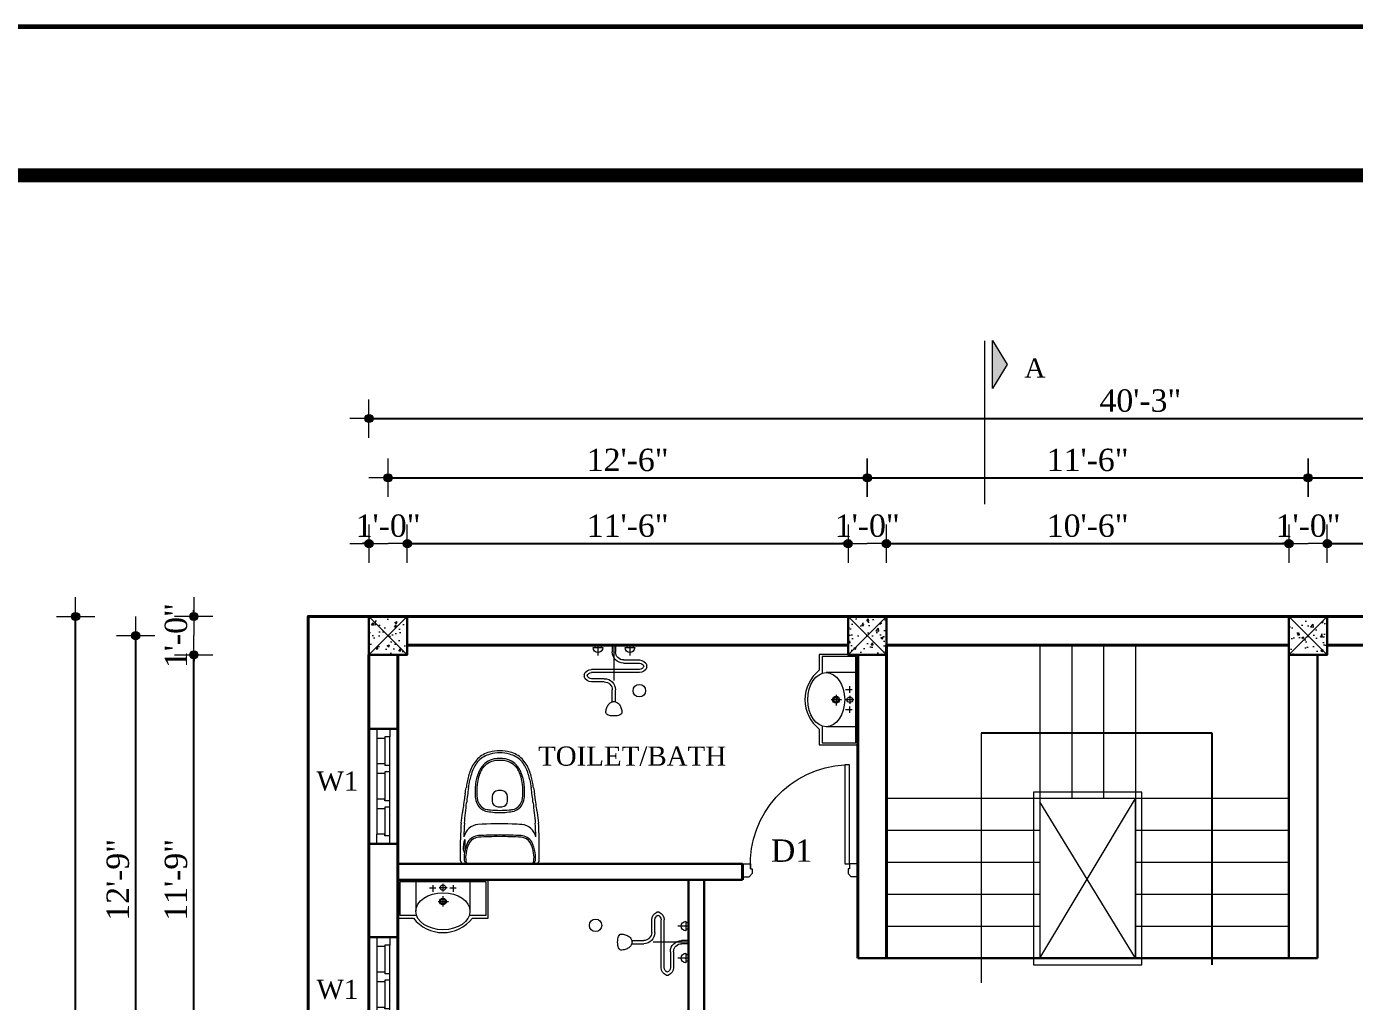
# Model space of a CAD drawing. Header units: inches. Extents: x 897 to 49934, y -34925 to -18564.
# Drawn here: x 18012 to 18427.7, y -23653.5 to -23348.4 of the extents above; entities that cross this region are included whole.
import ezdxf

# ---------------------------------------------------------------- set-up
doc = ezdxf.new("R2010")
doc.units = ezdxf.units.IN
doc.header["$LTSCALE"] = 35
doc.header["$MEASUREMENT"] = 0
doc.header["$PDMODE"] = 34
for name, color, linetype, lineweight in [('SES- Door&Window', 21, 'Continuous', 15), ('SES-DIMENSION', 142, 'Continuous', 13), ('SES-Furniture', 45, 'Continuous', 5), ('SES-HACTH', 8, 'Continuous', 13), ('SES-Leader', 2, 'Continuous', 15), ('SES-REBARS', 1, 'Continuous', 40), ('SES-SHEETS', 7, 'Continuous', 60), ('SES-Staircase', 134, 'Continuous', 13), ('SES-TEXT', 3, 'Continuous', 20), ('SES-Wall Plan', 6, 'Continuous', 30)]:
    doc.layers.add(name, color=color, linetype=linetype, lineweight=lineweight)
doc.styles.add('7 INCH', font='times.ttf', dxfattribs={"height": 7})
doc.styles.add('SES-ARAIL', font='times.ttf', dxfattribs={"height": 6})
doc.dimstyles.new('7 INCH', dxfattribs={"dimscale": 0, "dimtxt": 7, "dimasz": 1, "dimexe": 2, "dimexo": 9, "dimgap": 2, "dimtad": 1, "dimdec": 0, "dimzin": 3, "dimdsep": 46, "dimlunit": 4, "dimtxsty": '7 INCH', "dimblk": 'DIM', "dimcen": 3, "dimdle": 3, "dimse1": 1, "dimse2": 1, "dimclrd": 256, "dimclre": 256, "dimclrt": 7, "dimadec": 1, "dimazin": 2, "dimtfac": 1, "dimtdec": 0, "dimtix": 1, "dimtofl": 0, "dimtmove": 2, "dimatfit": 3, "dimldrblk": 'ARW', "dimfxl": 2, "dimfrac": 2, "dimtolj": 2, "dimtzin": 0, "dimarcsym": 0})

# ---------------------------------------------------------------- blocks, each defined once
blk = doc.blocks.new('c11')
at = {"layer": 'SES-HACTH', "linetype": 'ByBlock'}
h = blk.add_hatch(dxfattribs=at)
h.set_pattern_fill('AR-CONC', color=256)
h.set_pattern_definition([(50, (-20422.33, 19414.4167), (7.1726018, -0.6275213), [0.75, -8.25]), (355, (-20422.33, 19414.417), (-1.3875133, 7.5219213), [0.6, -6.6]), (100.451444, (-20421.732, 19414.3644), (5.7850885, 6.8943999), [0.637402, -7.0114211]), (46.1842, (-20422.33, 19416.417), (10.6724133, -1.6551928), [1.125, -12.375]), (96.635635, (-20421.441, 19416.279), (9.3466195, 9.741186), [0.9561034, -10.5171376]), (351.184164, (-20422.33, 19416.417), (9.3466195, 9.741186), [0.9, -9.9]), (21, (-20421.33, 19415.9167), (5.9690705, -4.0261889), [0.75, -8.25]), (326, (-20421.33, 19415.917), (2.4331533, 7.2515005), [0.6, -6.6]), (71.451445, (-20420.8325, 19415.581), (8.4022238, 3.2253115), [0.6374019, -7.0114211]), (37.5, (-20422.33, 19414.4167), (0.12159855, 3.32893854), [0, -6.52, 0, -6.7, 0, -6.625]), (7.5, (-20422.33, 19414.4167), (2.63069537, 3.9441171), [0, -3.82, 0, -6.37, 0, -2.525]), (327.5, (-20424.56, 19414.4167), (5.33822436, -0.22554872), [0, -2.5, 0, -7.8, 0, -10.35]), (317.5, (-20425.56, 19414.4167), (5.8318617, 1.0010498), [0, -3.25, 0, -5.18, 0, -7.35])])
h.paths.add_polyline_path([(-6, 6), (-6, -6), (6, -6), (6, 6)])
for p, q in [((-6, 6), (6, -6)), ((6, 6), (-6, -6))]:
    blk.add_line(p, q, dxfattribs=at)
at = {"layer": 'SES-Wall Plan', "linetype": 'ByBlock'}
blk.add_lwpolyline([(-6, 6), (6, 6), (6, -6), (-6, -6)], close=True, dxfattribs=at)
blk = doc.blocks.new('DIM')
at = {"layer": 'SES-DIMENSION'}
h = blk.add_hatch(color=256, dxfattribs=at)
h.paths.add_polyline_path([(0, 1.284), (0, 0), (1.284, 0, 0.414214)])
h.paths.add_polyline_path([(1.284, 0), (0, 0), (0, -1.284, 0.414214)])
h.paths.add_polyline_path([(0, 0), (-1.284, 0, 0.414214), (0, -1.284)])
h.paths.add_polyline_path([(0, 1.284, 0.414214), (-1.284, 0), (0, 0)])
for p, q in [((0, 6), (0, -6)), ((-6, 0), (6, 0))]:
    blk.add_line(p, q, dxfattribs=at)
blk.add_circle((0, 0), 1.284, dxfattribs=at)
blk = doc.blocks.new('*D730')
at = {"layer": 'Defpoints', "color": 0, "linetype": 'ByBlock', "transparency": 16777216}
for p in [(18064.37, -23545.05), (18119.19, -23545.05), (18119.19, -23685.94)]:
    blk.add_point(p, dxfattribs=at)
at = {"layer": 'SES-DIMENSION', "linetype": 'ByBlock', "lineweight": -2, "transparency": 16777216}
blk.add_line((18064.37, -23684.94), (18064.37, -23546.05), dxfattribs=at)
for p, rotation in [((18064.37, -23545.05), 90), ((18064.37, -23685.94), 270)]:
    blk.add_blockref('DIM', p, dxfattribs=dict(at, rotation=rotation))
at = {"layer": 'SES-DIMENSION', "color": 7, "linetype": 'ByBlock', "transparency": 16777216, "insert": (18058.8, -23615.49), "char_height": 7, "attachment_point": 5, "rotation": 90, "style": '7 INCH'}
blk.add_mtext('\\A2;11\'-9"', dxfattribs=at)
blk = doc.blocks.new('ARW')
at = {"layer": 'SES-DIMENSION'}
blk.add_lwpolyline([(10, 0, 0, 6, 0), (0, 0, 0, 0, 0), (10, 0, 0, 0, 0)], format="xyseb", dxfattribs=at)
blk = doc.blocks.new('*D731')
at = {"layer": 'Defpoints', "color": 0, "linetype": 'ByBlock', "transparency": 16777216}
for p in [(18064.37, -23533.05), (18119.19, -23533.05), (18119.19, -23545.05)]:
    blk.add_point(p, dxfattribs=at)
at = {"layer": 'SES-DIMENSION', "linetype": 'ByBlock', "lineweight": -2, "transparency": 16777216}
for p, q in [((18064.37, -23532.05), (18064.37, -23531.05)), ((18064.37, -23546.05), (18064.37, -23547.05))]:
    blk.add_line(p, q, dxfattribs=at)
for p, rotation in [((18064.37, -23533.05), 270), ((18064.37, -23545.05), 90)]:
    blk.add_blockref('DIM', p, dxfattribs=dict(at, rotation=rotation))
at = {"layer": 'SES-DIMENSION', "color": 7, "linetype": 'ByBlock', "transparency": 16777216, "insert": (18058.81, -23539.05), "char_height": 7, "attachment_point": 5, "rotation": 90, "style": '7 INCH'}
blk.add_mtext('\\A2;1\'-0"', dxfattribs=at)
blk = doc.blocks.new('*D733')
at = {"layer": 'Defpoints', "color": 0, "linetype": 'ByBlock', "transparency": 16777216}
for p in [(18046.17, -23539.05), (18119.19, -23539.05), (18119.19, -23691.94)]:
    blk.add_point(p, dxfattribs=at)
at = {"layer": 'SES-DIMENSION', "linetype": 'ByBlock', "lineweight": -2, "transparency": 16777216}
blk.add_line((18046.17, -23690.94), (18046.17, -23540.05), dxfattribs=at)
for p, rotation in [((18046.17, -23539.05), 90), ((18046.17, -23691.94), 270)]:
    blk.add_blockref('DIM', p, dxfattribs=dict(at, rotation=rotation))
at = {"layer": 'SES-DIMENSION', "color": 7, "linetype": 'ByBlock', "transparency": 16777216, "insert": (18040.6, -23615.49), "char_height": 7, "attachment_point": 5, "rotation": 90, "style": '7 INCH'}
blk.add_mtext('\\A2;12\'-9"', dxfattribs=at)
blk = doc.blocks.new('*D734')
at = {"layer": 'Defpoints', "color": 0, "linetype": 'ByBlock', "transparency": 16777216}
for p in [(18027.35, -23533.05), (18119.19, -23533.05), (18119.19, -23847.83)]:
    blk.add_point(p, dxfattribs=at)
at = {"layer": 'SES-DIMENSION', "linetype": 'ByBlock', "lineweight": -2, "transparency": 16777216}
blk.add_line((18027.35, -23846.83), (18027.35, -23534.05), dxfattribs=at)
for p, rotation in [((18027.35, -23533.05), 90), ((18027.35, -23847.83), 270)]:
    blk.add_blockref('DIM', p, dxfattribs=dict(at, rotation=rotation))
at = {"layer": 'SES-DIMENSION', "color": 7, "linetype": 'ByBlock', "transparency": 16777216, "insert": (18021.78, -23690.44), "char_height": 7, "attachment_point": 5, "rotation": 90, "style": '7 INCH'}
blk.add_mtext('\\A2;26\'-3"', dxfattribs=at)
blk = doc.blocks.new('*D735')
at = {"layer": 'Defpoints', "color": 0, "linetype": 'ByBlock', "transparency": 16777216}
for p in [(18131.19, -23510.23), (18119.19, -23533.05), (18131.19, -23533.05)]:
    blk.add_point(p, dxfattribs=at)
at = {"layer": 'SES-DIMENSION', "linetype": 'ByBlock', "lineweight": -2, "transparency": 16777216}
for p, q in [((18118.19, -23510.23), (18117.19, -23510.23)), ((18132.19, -23510.23), (18133.19, -23510.23))]:
    blk.add_line(p, q, dxfattribs=at)
blk.add_blockref('DIM', (18119.19, -23510.23), dxfattribs=at)
at = {"layer": 'SES-DIMENSION', "linetype": 'ByBlock', "lineweight": -2, "transparency": 16777216, "rotation": 180}
blk.add_blockref('DIM', (18131.19, -23510.23), dxfattribs=at)
at = {"layer": 'SES-DIMENSION', "color": 7, "linetype": 'ByBlock', "transparency": 16777216, "insert": (18125.19, -23504.67), "char_height": 7, "attachment_point": 5, "style": '7 INCH'}
blk.add_mtext('\\A2;1\'-0"', dxfattribs=at)
blk = doc.blocks.new('*D736')
at = {"layer": 'Defpoints', "color": 0, "linetype": 'ByBlock', "transparency": 16777216}
for p in [(18269.19, -23510.23), (18131.19, -23533.05), (18269.19, -23533.05)]:
    blk.add_point(p, dxfattribs=at)
at = {"layer": 'SES-DIMENSION', "linetype": 'ByBlock', "lineweight": -2, "transparency": 16777216}
blk.add_line((18132.19, -23510.23), (18268.19, -23510.23), dxfattribs=at)
at = {"layer": 'SES-DIMENSION', "linetype": 'ByBlock', "lineweight": -2, "transparency": 16777216, "rotation": 180}
blk.add_blockref('DIM', (18131.19, -23510.23), dxfattribs=at)
at = {"layer": 'SES-DIMENSION', "linetype": 'ByBlock', "lineweight": -2, "transparency": 16777216}
blk.add_blockref('DIM', (18269.19, -23510.23), dxfattribs=at)
at = {"layer": 'SES-DIMENSION', "color": 7, "linetype": 'ByBlock', "transparency": 16777216, "insert": (18200.19, -23504.67), "char_height": 7, "attachment_point": 5, "style": '7 INCH'}
blk.add_mtext('\\A2;11\'-6"', dxfattribs=at)
blk = doc.blocks.new('*D737')
at = {"layer": 'Defpoints', "color": 0, "linetype": 'ByBlock', "transparency": 16777216}
for p in [(18281.19, -23510.23), (18269.19, -23533.05), (18281.19, -23533.05)]:
    blk.add_point(p, dxfattribs=at)
at = {"layer": 'SES-DIMENSION', "linetype": 'ByBlock', "lineweight": -2, "transparency": 16777216}
for p, q in [((18268.19, -23510.23), (18267.19, -23510.23)), ((18282.19, -23510.23), (18283.19, -23510.23))]:
    blk.add_line(p, q, dxfattribs=at)
blk.add_blockref('DIM', (18269.19, -23510.23), dxfattribs=at)
at = {"layer": 'SES-DIMENSION', "linetype": 'ByBlock', "lineweight": -2, "transparency": 16777216, "rotation": 180}
blk.add_blockref('DIM', (18281.19, -23510.23), dxfattribs=at)
at = {"layer": 'SES-DIMENSION', "color": 7, "linetype": 'ByBlock', "transparency": 16777216, "insert": (18275.19, -23504.67), "char_height": 7, "attachment_point": 5, "style": '7 INCH'}
blk.add_mtext('\\A2;1\'-0"', dxfattribs=at)
blk = doc.blocks.new('*D738')
at = {"layer": 'Defpoints', "color": 0, "linetype": 'ByBlock', "transparency": 16777216}
for p in [(18407.19, -23510.23), (18281.19, -23533.05), (18407.19, -23533.05)]:
    blk.add_point(p, dxfattribs=at)
at = {"layer": 'SES-DIMENSION', "linetype": 'ByBlock', "lineweight": -2, "transparency": 16777216}
blk.add_line((18282.19, -23510.23), (18406.19, -23510.23), dxfattribs=at)
at = {"layer": 'SES-DIMENSION', "linetype": 'ByBlock', "lineweight": -2, "transparency": 16777216, "rotation": 180}
blk.add_blockref('DIM', (18281.19, -23510.23), dxfattribs=at)
at = {"layer": 'SES-DIMENSION', "linetype": 'ByBlock', "lineweight": -2, "transparency": 16777216}
blk.add_blockref('DIM', (18407.19, -23510.23), dxfattribs=at)
at = {"layer": 'SES-DIMENSION', "color": 7, "linetype": 'ByBlock', "transparency": 16777216, "insert": (18344.19, -23504.67), "char_height": 7, "attachment_point": 5, "style": '7 INCH'}
blk.add_mtext('\\A2;10\'-6"', dxfattribs=at)
blk = doc.blocks.new('*D739')
at = {"layer": 'Defpoints', "color": 0, "linetype": 'ByBlock', "transparency": 16777216}
for p in [(18419.19, -23510.23), (18407.19, -23533.05), (18419.19, -23533.05)]:
    blk.add_point(p, dxfattribs=at)
at = {"layer": 'SES-DIMENSION', "linetype": 'ByBlock', "lineweight": -2, "transparency": 16777216}
for p, q in [((18406.19, -23510.23), (18405.19, -23510.23)), ((18420.19, -23510.23), (18421.19, -23510.23))]:
    blk.add_line(p, q, dxfattribs=at)
blk.add_blockref('DIM', (18407.19, -23510.23), dxfattribs=at)
at = {"layer": 'SES-DIMENSION', "linetype": 'ByBlock', "lineweight": -2, "transparency": 16777216, "rotation": 180}
blk.add_blockref('DIM', (18419.19, -23510.23), dxfattribs=at)
at = {"layer": 'SES-DIMENSION', "color": 7, "linetype": 'ByBlock', "transparency": 16777216, "insert": (18413.19, -23504.67), "char_height": 7, "attachment_point": 5, "style": '7 INCH'}
blk.add_mtext('\\A2;1\'-0"', dxfattribs=at)
blk = doc.blocks.new('*D740')
at = {"layer": 'Defpoints', "color": 0, "linetype": 'ByBlock', "transparency": 16777216}
for p in [(18557.19, -23510.23), (18419.19, -23533.05), (18557.19, -23533.05)]:
    blk.add_point(p, dxfattribs=at)
at = {"layer": 'SES-DIMENSION', "linetype": 'ByBlock', "lineweight": -2, "transparency": 16777216}
blk.add_line((18420.19, -23510.23), (18556.19, -23510.23), dxfattribs=at)
at = {"layer": 'SES-DIMENSION', "linetype": 'ByBlock', "lineweight": -2, "transparency": 16777216, "rotation": 180}
blk.add_blockref('DIM', (18419.19, -23510.23), dxfattribs=at)
at = {"layer": 'SES-DIMENSION', "linetype": 'ByBlock', "lineweight": -2, "transparency": 16777216}
blk.add_blockref('DIM', (18557.19, -23510.23), dxfattribs=at)
at = {"layer": 'SES-DIMENSION', "color": 7, "linetype": 'ByBlock', "transparency": 16777216, "insert": (18488.19, -23504.67), "char_height": 7, "attachment_point": 5, "style": '7 INCH'}
blk.add_mtext('\\A2;11\'-6"', dxfattribs=at)
blk = doc.blocks.new('*D742')
at = {"layer": 'Defpoints', "color": 0, "linetype": 'ByBlock', "transparency": 16777216}
for p in [(18275.19, -23489.64), (18125.19, -23533.05), (18275.19, -23533.05)]:
    blk.add_point(p, dxfattribs=at)
at = {"layer": 'SES-DIMENSION', "linetype": 'ByBlock', "lineweight": -2, "transparency": 16777216}
blk.add_line((18126.19, -23489.64), (18274.19, -23489.64), dxfattribs=at)
at = {"layer": 'SES-DIMENSION', "linetype": 'ByBlock', "lineweight": -2, "transparency": 16777216, "rotation": 180}
blk.add_blockref('DIM', (18125.19, -23489.64), dxfattribs=at)
at = {"layer": 'SES-DIMENSION', "linetype": 'ByBlock', "lineweight": -2, "transparency": 16777216}
blk.add_blockref('DIM', (18275.19, -23489.64), dxfattribs=at)
at = {"layer": 'SES-DIMENSION', "color": 7, "linetype": 'ByBlock', "transparency": 16777216, "insert": (18200.19, -23484.08), "char_height": 7, "attachment_point": 5, "style": '7 INCH'}
blk.add_mtext('\\A2;12\'-6"', dxfattribs=at)
blk = doc.blocks.new('*D743')
at = {"layer": 'Defpoints', "color": 0, "linetype": 'ByBlock', "transparency": 16777216}
for p in [(18413.19, -23489.64), (18275.19, -23533.05), (18413.19, -23533.05)]:
    blk.add_point(p, dxfattribs=at)
at = {"layer": 'SES-DIMENSION', "linetype": 'ByBlock', "lineweight": -2, "transparency": 16777216}
blk.add_line((18276.19, -23489.64), (18412.19, -23489.64), dxfattribs=at)
at = {"layer": 'SES-DIMENSION', "linetype": 'ByBlock', "lineweight": -2, "transparency": 16777216, "rotation": 180}
blk.add_blockref('DIM', (18275.19, -23489.64), dxfattribs=at)
at = {"layer": 'SES-DIMENSION', "linetype": 'ByBlock', "lineweight": -2, "transparency": 16777216}
blk.add_blockref('DIM', (18413.19, -23489.64), dxfattribs=at)
at = {"layer": 'SES-DIMENSION', "color": 7, "linetype": 'ByBlock', "transparency": 16777216, "insert": (18344.19, -23484.08), "char_height": 7, "attachment_point": 5, "style": '7 INCH'}
blk.add_mtext('\\A2;11\'-6"', dxfattribs=at)
blk = doc.blocks.new('*D744')
at = {"layer": 'Defpoints', "color": 0, "linetype": 'ByBlock', "transparency": 16777216}
for p in [(18563.19, -23489.64), (18413.19, -23533.05), (18563.19, -23533.05)]:
    blk.add_point(p, dxfattribs=at)
at = {"layer": 'SES-DIMENSION', "linetype": 'ByBlock', "lineweight": -2, "transparency": 16777216}
blk.add_line((18414.19, -23489.64), (18562.19, -23489.64), dxfattribs=at)
at = {"layer": 'SES-DIMENSION', "linetype": 'ByBlock', "lineweight": -2, "transparency": 16777216, "rotation": 180}
blk.add_blockref('DIM', (18413.19, -23489.64), dxfattribs=at)
at = {"layer": 'SES-DIMENSION', "linetype": 'ByBlock', "lineweight": -2, "transparency": 16777216}
blk.add_blockref('DIM', (18563.19, -23489.64), dxfattribs=at)
at = {"layer": 'SES-DIMENSION', "color": 7, "linetype": 'ByBlock', "transparency": 16777216, "insert": (18488.19, -23484.08), "char_height": 7, "attachment_point": 5, "style": '7 INCH'}
blk.add_mtext('\\A2;12\'-6"', dxfattribs=at)
blk = doc.blocks.new('*D745')
at = {"layer": 'Defpoints', "color": 0, "linetype": 'ByBlock', "transparency": 16777216}
for p in [(18602.19, -23471.08), (18119.19, -23533.05), (18602.19, -23533.05)]:
    blk.add_point(p, dxfattribs=at)
at = {"layer": 'SES-DIMENSION', "linetype": 'ByBlock', "lineweight": -2, "transparency": 16777216}
blk.add_line((18120.19, -23471.08), (18601.19, -23471.08), dxfattribs=at)
at = {"layer": 'SES-DIMENSION', "linetype": 'ByBlock', "lineweight": -2, "transparency": 16777216, "rotation": 180}
blk.add_blockref('DIM', (18119.19, -23471.08), dxfattribs=at)
at = {"layer": 'SES-DIMENSION', "linetype": 'ByBlock', "lineweight": -2, "transparency": 16777216}
blk.add_blockref('DIM', (18602.19, -23471.08), dxfattribs=at)
at = {"layer": 'SES-DIMENSION', "color": 7, "linetype": 'ByBlock', "transparency": 16777216, "insert": (18360.69, -23465.51), "char_height": 7, "attachment_point": 5, "style": '7 INCH'}
blk.add_mtext('\\A2;40\'-3"', dxfattribs=at)
blk = doc.blocks.new('w11')
at = {"layer": 'SES- Door&Window'}
for p, q in [((20350.03, -19817.65), (20353.03, -19817.65)), ((20352.53, -19821.65), (20352.53, -19820.15)), ((20352.53, -19820.15), (20353.03, -19820.15)), ((20361.53, -19820.15), (20352.53, -19820.15)), ((20383.03, -19817.65), (20353.03, -19817.65)), ((20353.03, -19820.15), (20353.03, -19817.65)), ((20361.03, -19820.15), (20361.03, -19817.65)), ((20361.53, -19821.65), (20361.53, -19820.15)), ((20363.53, -19821.65), (20363.53, -19820.15)), ((20363.53, -19820.15), (20364.03, -19820.15)), ((20372.53, -19820.15), (20363.53, -19820.15)), ((20364.03, -19820.15), (20364.03, -19817.65)), ((20372.03, -19820.15), (20372.03, -19817.65)), ((20372.53, -19820.15), (20372.03, -19820.15)), ((20372.53, -19821.65), (20372.53, -19820.15)), ((20383.03, -19820.15), (20374.53, -19820.15)), ((20374.53, -19821.65), (20374.53, -19820.15)), ((20375.03, -19820.15), (20375.03, -19817.65)), ((20386.03, -19817.65), (20383.03, -19817.65)), ((20383.03, -19820.15), (20383.03, -19817.65)), ((20383.53, -19820.15), (20383.03, -19820.15)), ((20383.53, -19821.65), (20383.53, -19820.15)), ((20350.03, -19821.65), (20352.53, -19821.65)), ((20352.53, -19821.65), (20383.53, -19821.65)), ((20386.03, -19821.65), (20383.53, -19821.65))]:
    blk.add_line(p, q, dxfattribs=at)
at = {"layer": 'SES-Wall Plan'}
for p, q in [((20386.03, -19815.15), (20350.03, -19815.15)), ((20350.03, -19815.15), (20350.03, -19824.15)), ((20350.03, -19815.15), (20350.03, -19824.15)), ((20386.03, -19815.15), (20386.03, -19824.15)), ((20386.03, -19824.15), (20350.03, -19824.15))]:
    blk.add_line(p, q, dxfattribs=at)
blk = doc.blocks.new('3ls')
at = {"layer": 'SES- Door&Window'}
for p, q in [((-36, -2.5), (-34, -2.5)), ((-34, -2.5), (-33, -3.5)), ((-33, -5), (-33, -3.5)), ((-2, -2.5), (-3, -3.5)), ((-3, -5), (-3, -3.5)), ((0, -2.5), (-2, -2.5)), ((-36, -6.5), (-33.5, -6.5)), ((-33.5, -6.5), (-33.5, -5)), ((-33.5, -5), (-33, -5)), ((-2.5, -5), (-3, -5)), ((-2.5, -6.5), (-2.5, -5)), ((0, -6.5), (-2.5, -6.5))]:
    blk.add_line(p, q, dxfattribs=at)
blk.add_lwpolyline([(-2.5, -6.5), (-2.5, -37.5), (-4, -37.5), (-4, -6.5)], close=True, dxfattribs=at)
blk.add_arc((-2.5, -6.5), 31.04, 177.2298, 267.2298, dxfattribs=at)
at = {"layer": 'SES-Wall Plan', "color": 6, "ltscale": 2}
for p, q in [((-36, -6.5), (-36, -1.5)), ((0, -6.5), (0, -1.5))]:
    blk.add_line(p, q, dxfattribs=at)
blk = doc.blocks.new('TB')
at = {"layer": 'SES-REBARS', "color": 6, "linetype": 'ByBlock'}
blk.add_line((18262.55, -19490.86), (18262.55, -19485.86), dxfattribs=at)
at = {"layer": 'SES-Wall Plan', "linetype": 'ByBlock'}
for p, q in [((18154.55, -19485.86), (18262.55, -19485.86)), ((18154.55, -19490.86), (18262.55, -19490.86)), ((18245.55, -19490.86), (18245.55, -19564.31)), ((18250.55, -19490.86), (18250.55, -19564.31))]:
    blk.add_line(p, q, dxfattribs=at)
at = {"layer": 'SES-HACTH', "ltscale": 2, "xscale": -1, "rotation": 180}
blk.add_blockref('3ls', (18298.55, -19492.36), dxfattribs=at)
at = {"layer": 'SES-HACTH', "ltscale": 2, "rotation": 180}
blk.add_blockref('3ls', (18157.55, -19574.81), dxfattribs=at)
at = {"layer": 'SES-TEXT', "char_height": 7, "width": 44.2055, "attachment_point": 9, "style": '7 INCH'}
for insert in [(18284.33, -19485.23), (18179.33, -19567.67)]:
    blk.add_mtext('D1', dxfattribs=dict(at, insert=insert))
blk = doc.blocks.new('Regadera-Tel')
for p, q in [((1.1037, -3.545), (1.1037, -3.845)), ((1.1237, -3.545), (1.1237, -3.845)), ((1.1359, -3.4983), (1.1502, -3.4983)), ((1.1624, -3.645), (1.1624, -3.545)), ((1.1824, -3.645), (1.1824, -3.545)), ((1.2747, -3.605), (1.2097, -3.605)), ((1.2747, -3.585), (1.2597, -3.585)), ((1.2747, -3.625), (1.2597, -3.625)), ((0.9206, -3.695), (0.9744, -3.695)), ((0.9206, -3.715), (0.9744, -3.715)), ((0.9528, -3.695), (0.995, -3.695)), ((0.9528, -3.715), (0.995, -3.715)), ((1.2747, -3.705), (1.0539, -3.705)), ((1.2747, -3.695), (1.2324, -3.695)), ((1.2747, -3.715), (1.2324, -3.715)), ((1.045, -3.765), (1.045, -3.845)), ((1.065, -3.765), (1.065, -3.845)), ((1.2747, -3.805), (1.2097, -3.805)), ((1.2747, -3.785), (1.2597, -3.785)), ((1.0915, -3.8918), (1.0773, -3.8918)), ((1.2747, -3.825), (1.2597, -3.825))]:
    blk.add_line(p, q)
for points in [[(0.9014, -3.6694, 0.083713), (0.8796, -3.6587, 0.072547), (0.8519, -3.6547, 0.137637), (0.8455, -3.6579, 0.097247), (0.8378, -3.6697, 0.05423), (0.8336, -3.6847, 0.041158), (0.8319, -3.705, 0.041158), (0.8336, -3.7254, 0.05423), (0.8378, -3.7403, 0.097247), (0.8455, -3.7522, 0.137637), (0.8519, -3.7554, 0.072547), (0.8796, -3.7514, 0.083713), (0.9014, -3.7406, 0.106586), (0.917, -3.7234, 0.131323), (0.9219, -3.705, 0.131323), (0.917, -3.6867, 0.106586)], [(1.2597, -3.575, 1), (1.2597, -3.635)], [(1.2597, -3.775, 1), (1.2597, -3.835)]]:
    blk.add_lwpolyline(points, format="xyb", close=True)
for centre, radius, start, end in [((1.1537, -3.545), 0.05, 110.82549, 180), ((1.1537, -3.545), 0.03, 110.82549, 180), ((1.1324, -3.545), 0.03, 0, 69.17451), ((1.1324, -3.545), 0.05, 0, 69.17451), ((1.2324, -3.645), 0.07, 180, 270), ((1.2324, -3.645), 0.05, 180, 270), ((0.995, -3.765), 0.07, 0, 90), ((0.995, -3.765), 0.05, 0, 90), ((1.095, -3.845), 0.05, 180, 249.17451), ((1.095, -3.845), 0.03, 180, 249.17451), ((1.0737, -3.845), 0.03, 290.82549, 0), ((1.0737, -3.845), 0.05, 290.82549, 0)]:
    blk.add_arc(centre, radius, start, end)
blk = doc.blocks.new('Inodoro 7')
for p, q in [((15.0804, 37.5999), (15.0804, 37.7299)), ((15.1094, 37.6711), (15.1094, 37.7299)), ((15.5724, 37.5999), (15.5724, 37.7299)), ((15.1004, 37.5799), (15.3264, 37.5799)), ((15.3264, 37.5799), (15.5524, 37.5799))]:
    blk.add_line(p, q)
for centre, radius, start, end in [((15.2994, 38.1221), 0.1612, 118.93048, 134.32098), ((15.2999, 38.1204), 0.1495, 119.15565, 134.85781), ((15.3191, 38.0911), 0.1979, 106.94922, 119.59914), ((15.337, 38.0424), 0.2357, 107.76105, 117.78456), ((15.3227, 38.0369), 0.251, 89.14556, 104.11723), ((15.3264, 38.0379), 0.237, 90, 105), ((15.3301, 38.0369), 0.251, 75.88277, 90.85444), ((15.3264, 38.0379), 0.237, 75, 90), ((15.3158, 38.0424), 0.2357, 62.21544, 72.23895), ((15.3337, 38.0911), 0.1979, 60.40086, 73.05078), ((15.3529, 38.1204), 0.1495, 45.14219, 60.84435), ((15.3534, 38.1221), 0.1612, 45.67902, 61.06952), ((15.4178, 38.0589), 0.2957, 158.62573, 166.25), ((15.3551, 38.0828), 0.2285, 137.45374, 158.47838), ((15.3211, 38.1002), 0.1778, 148.10609, 166.7742), ((15.2965, 38.1237), 0.1447, 134.8393, 150.85872), ((15.3528, 38.0858), 0.173, 147.15489, 158.07455), ((15.312, 38.1038), 0.1189, 146.00206, 160.52528), ((15.3063, 38.1196), 0.1157, 123.11965, 148.72117), ((15.2715, 38.139), 0.066, 136.368, 151.72993), ((15.336, 38.0865), 0.1491, 119.9381, 138.87188), ((15.3092, 38.1302), 0.1086, 99.40647, 127.45796), ((15.3106, 38.1142), 0.1126, 98.81673, 115.76904), ((15.3214, 38.0664), 0.1736, 88.22004, 100), ((15.3062, 38.1324), 0.106, 97.8783, 97.99982), ((15.3214, 38.0664), 0.1616, 88.22004, 100), ((15.3314, 38.0664), 0.1736, 80, 91.77996), ((15.3314, 38.0664), 0.1616, 80, 91.77996), ((15.3422, 38.1142), 0.1126, 64.23096, 81.18327), ((15.3466, 38.1324), 0.106, 82.00018, 82.1217), ((15.3436, 38.1302), 0.1086, 52.54204, 80.59353), ((15.3168, 38.0865), 0.1491, 41.12812, 60.0619), ((15.3464, 38.1196), 0.1157, 31.27883, 56.88035), ((15.3813, 38.139), 0.066, 28.27007, 43.632), ((15.3408, 38.1038), 0.1189, 19.47472, 33.99794), ((15.3, 38.0858), 0.173, 21.92545, 32.84511), ((15.3563, 38.1237), 0.1447, 29.14128, 45.1607), ((15.2977, 38.0828), 0.2285, 21.52162, 42.54626), ((15.3317, 38.1002), 0.1778, 13.2258, 31.89391), ((15.235, 38.0589), 0.2957, 13.75, 21.37427), ((18.6649, 37.4016), 3.6096, 168.96347, 169.54888), ((17.2738, 37.6086), 2.2055, 166.34606, 167.32186), ((13.3052, 38.4131), 1.8598, 348.9001, 350.49375), ((15.6276, 38.0044), 0.4987, 164.10771, 168.24279), ((15.5264, 38.0291), 0.3551, 172.00263, 184.67475), ((15.412, 38.0585), 0.2381, 157.30466, 175.17999), ((15.5726, 38.0301), 0.3912, 169.49214, 176.99611), ((15.4344, 38.0545), 0.2508, 159.23433, 169.21768), ((15.2184, 38.0545), 0.2508, 10.78232, 20.76567), ((15.2408, 38.0585), 0.2381, 4.82001, 22.69534), ((15.0801, 38.0301), 0.3912, 3.00389, 10.50786), ((15.1264, 38.0291), 0.3551, 355.32525, 7.99737), ((15.0252, 38.0044), 0.4987, 11.75721, 15.89229), ((17.3476, 38.4131), 1.8598, 189.50625, 191.0999), ((13.379, 37.6086), 2.2055, 12.67814, 13.65394), ((11.9879, 37.4016), 3.6096, 10.45112, 11.03653), ((16.8226, 37.7478), 1.7347, 171.00795, 172.36947), ((13.8281, 38.2425), 1.3005, 350.10224, 351.7743), ((17.9636, 37.6315), 2.865, 171.49747, 173.37575), ((15.2807, 38.0055), 0.1084, 182.81716, 207.24811), ((15.6109, 38.0386), 0.4291, 178.40569, 186.19484), ((15.6629, 37.9879), 0.3855, 178.1961, 182.1137), ((15.3176, 37.9988), 0.04, 91.61035, 178.1961), ((15.3264, 37.6847), 0.3542, 90, 91.61035), ((15.3264, 37.6847), 0.3542, 88.38965, 90), ((15.3352, 37.9988), 0.04, 1.8039, 88.38965), ((14.9899, 37.9879), 0.3855, 357.8863, 1.8039), ((15.3721, 38.0055), 0.1084, 332.75189, 357.18284), ((15.0419, 38.0386), 0.4291, 353.80516, 1.59431), ((12.6892, 37.6315), 2.865, 6.62425, 8.50253), ((16.8247, 38.2425), 1.3005, 188.2257, 189.89776), ((13.8302, 37.7478), 1.7347, 7.63053, 8.99205), ((15.717, 37.8137), 0.6316, 169.33468, 171.92886), ((39.8965, 34.3345), 25.0595, 171.63952, 171.74931), ((7.9003, 38.6547), 7.2506, 353.51267, 354.51799), ((15.2792, 38.0049), 0.0958, 187.5458, 223.004), ((15.2601, 37.9915), 0.0836, 205.157, 254.34811), ((15.2518, 37.979), 0.0581, 222.77648, 264.10841), ((15.2693, 37.9955), 0.0779, 252.50256, 268.58197), ((15.348, 39.019), 1.1042, 265.81342, 268.87997), ((15.3156, 37.9751), 0.038, 182.1137, 268.04905), ((15.3264, 38.2911), 0.3542, 268.04905, 270), ((15.3264, 38.2911), 0.3542, 270, 271.95095), ((15.3048, 39.019), 1.1042, 271.12003, 274.18658), ((15.3372, 37.9751), 0.038, 271.95095, 357.8863), ((15.3835, 37.9955), 0.0779, 271.41803, 287.49744), ((15.4009, 37.979), 0.0581, 275.89159, 317.22352), ((15.3927, 37.9915), 0.0836, 285.65189, 334.843), ((15.3736, 38.0049), 0.0958, 316.996, 352.4542), ((22.7525, 38.6547), 7.2506, 185.48201, 186.48733), ((-9.2437, 34.3345), 25.0595, 8.25069, 8.36048), ((14.9358, 37.8137), 0.6316, 8.07114, 10.66532), ((17.2604, 37.7159), 2.1801, 176.89091, 179.63193), ((7.7761, 38.7378), 7.3631, 352.95074, 353.48555), ((17.2604, 37.7159), 2.1592, 176.82606, 179.11181), ((15.3263, 35.6568), 2.1742, 87.96119, 93.62911), ((15.3287, 38.3207), 0.4198, 257.44549, 269.67915), ((15.324, 38.3207), 0.4198, 270.32085, 282.55451), ((15.3288, 35.6968), 2.1341, 86.36341, 87.98952), ((13.3924, 37.7159), 2.1592, 0.88819, 3.17394), ((22.8767, 38.7378), 7.3631, 186.51445, 187.04926), ((13.3924, 37.7159), 2.1801, 0.36807, 3.10909), ((15.199, 37.7272), 0.1, 95.91249, 167.1561), ((15.1985, 37.6717), 0.0852, 93.63659, 147.43684), ((15.1985, 37.6717), 0.0752, 93.63659, 147.08436), ((15.324, 35.6968), 2.0641, 89.93429, 93.63659), ((15.324, 35.6968), 2.0541, 89.93429, 93.63659), ((15.3288, 35.6968), 2.0641, 86.36341, 90.06571), ((15.329, 35.6968), 2.0541, 86.37109, 90.0734), ((15.4543, 37.6718), 0.0752, 32.92332, 86.37109), ((15.4543, 37.6717), 0.0852, 32.56316, 86.36341), ((15.4538, 37.7272), 0.1, 12.8439, 84.08751), ((15.3029, 37.6767), 0.2056, 165.14875, 181.64571), ((15.1455, 37.6723), 0.0481, 181.7359, 200.07346), ((15.1069, 37.7287), 0.00279, 25.30109, 165.14875), ((15.3147, 37.6212), 0.2112, 152.83578, 172.36975), ((15.3147, 37.6212), 0.2012, 152.9726, 172.45284), ((15.3381, 37.6212), 0.2012, 7.55484, 27.03509), ((15.3381, 37.6212), 0.2112, 7.63025, 27.16422), ((15.1004, 37.5999), 0.02, 180, 270), ((15.1046, 37.6574), 0.0046, 200.07346, 285.08625), ((15.257, 37.6198), 0.1546, 169.04166, 186.78724), ((15.1338, 37.6118), 0.032, 198.74779, 266.09214), ((15.257, 37.6198), 0.1446, 168.92705, 188.80034), ((15.1349, 37.6009), 0.021, 188.80034, 270), ((15.5179, 37.6009), 0.021, 270.00769, 351.20734), ((15.5189, 37.6118), 0.032, 273.90786, 341.25221), ((15.3958, 37.6198), 0.1446, 351.20734, 11.08064), ((15.3958, 37.6198), 0.1546, 353.21276, 10.95834), ((15.5524, 37.5999), 0.02, 270, 0)]:
    blk.add_arc(centre, radius, start, end)
blk = doc.blocks.new('$@$_rakovina2')
at = {"lineweight": 13}
for p, q in [((425, -20), (-425, -20)), ((-425, -20), (-425, -380)), ((-126, -95), (-66, -95)), ((-94, -71), (-94, -133)), ((-35, -93), (39, -93)), ((0, -56), (0, -130)), ((64, -95), (124, -95)), ((96, -71), (96, -133)), ((425, -380), (425, -20)), ((-45, -223), (53, -223)), ((0, -172), (0, -270)), ((-425, -380), (-276, -380)), ((276, -380), (425, -380))]:
    blk.add_line(p, q, dxfattribs=at)
at = {"lineweight": 5}
for p, q in [((406, -37), (-406, -37)), ((-406, -37), (-406, -352)), ((-254, -37), (-254, -315)), ((254, -37), (254, -315)), ((406, -352), (406, -37)), ((-406, -352), (-248, -352)), ((248, -352), (406, -352))]:
    blk.add_line(p, q, dxfattribs=at)
at = {"lineweight": 13}
blk.add_circle((0, -93), 26.3, dxfattribs=at)
at = {"lineweight": 5}
for radius in [31.9, 21.8]:
    blk.add_circle((0, -223), radius, dxfattribs=at)
at = {"lineweight": 13}
blk.add_arc((0, -164), 351, 218.0661, 321.9339, dxfattribs=at)
at = {"lineweight": 5}
blk.add_ellipse((0, -315), major_axis=(-254, 0), ratio=0.682328, dxfattribs=at)
blk = doc.blocks.new('s1')
at = {"layer": 'SES-SHEETS', "color": 8}
blk.add_lwpolyline([(14202.23, -12888.64), (17370.23, -12888.64), (17370.23, -15126.64), (14202.23, -15126.64)], close=True, dxfattribs=at)
at = {"layer": 'SES-SHEETS'}
for points in [[(14295.23, -12933.64), (17325.23, -12933.64), (17325.23, -15081.64), (14295.23, -15081.64)], [(14296.23, -12934.64), (17324.23, -12934.64), (17324.23, -15080.64), (14296.23, -15080.64)], [(14297.23, -12935.64), (17323.23, -12935.64), (17323.23, -15079.64), (14297.23, -15079.64)], [(14298.23, -12936.64), (17322.23, -12936.64), (17322.23, -15078.64), (14298.23, -15078.64)]]:
    blk.add_lwpolyline(points, close=True, dxfattribs=at)

msp = doc.modelspace()

# ---------------------------------------------------------------- hatches: boundary and pattern name
at = {"layer": 'SES-TEXT'}
msp.add_hatch(color=256, dxfattribs=at).paths.add_polyline_path([(18314.38, -23446.69), (18314.38, -23461.7), (18319, -23454.2)])

# ---------------------------------------------------------------- linework, layer by layer
at = {"layer": 'SES-DIMENSION', "ltscale": 10}
msp.add_line((18311.85, -23446.79), (18311.85, -23497.88), dxfattribs=at)
at = {"layer": 'SES-DIMENSION', "linetype": 'ByBlock'}
msp.add_line((18281.19, -23545.05), (18272.19, -23545.05), dxfattribs=at)
msp.add_lwpolyline([(18310.84, -23569.56), (18310.84, -23647.7)], dxfattribs=at)
for centre in [(18203.83, -23556.29), (18190.14, -23629.74)]:
    msp.add_circle(centre, 1.95, dxfattribs=at)
at = {"layer": 'SES-REBARS', "color": 6, "linetype": 'ByBlock'}
for p, q in [((18119.19, -23847.83), (18119.19, -23545.05)), ((18272.19, -23640.05), (18272.19, -23545.05)), ((18281.19, -23640.05), (18281.19, -23542.05))]:
    msp.add_line(p, q, dxfattribs=at)
for points in [[(18119.19, -23685.94), (18100.19, -23685.94), (18100.19, -23533.05), (18119.19, -23533.05)], [(18569.19, -23533.05), (18119.19, -23533.05)], [(18128.19, -23685.94), (18128.19, -23545.05)], [(18131.19, -23542.05), (18205.19, -23542.05)], [(18205.19, -23542.05), (18269.19, -23542.05)], [(18281.19, -23542.05), (18407.19, -23542.05)], [(18419.19, -23542.05), (18557.19, -23542.05)]]:
    msp.add_lwpolyline(points, dxfattribs=at)
at = {"layer": 'SES-Staircase', "linetype": 'ByBlock'}
for p, q in [((18329.19, -23542.05), (18329.19, -23640.05)), ((18339.19, -23542.05), (18339.19, -23590.05)), ((18349.19, -23542.05), (18349.19, -23590.05)), ((18359.19, -23542.05), (18359.19, -23640.05)), ((18407.19, -23590.05), (18281.19, -23590.05)), ((18329.19, -23640.05), (18359.19, -23590.05)), ((18359.19, -23640.05), (18329.19, -23591.05)), ((18329.19, -23600.05), (18281.19, -23600.05)), ((18407.19, -23600.05), (18359.19, -23600.05)), ((18329.19, -23610.05), (18281.19, -23610.05)), ((18407.19, -23610.05), (18359.19, -23610.05)), ((18329.19, -23620.05), (18281.19, -23620.05)), ((18407.19, -23620.05), (18359.19, -23620.05)), ((18329.19, -23630.05), (18281.19, -23630.05)), ((18407.19, -23630.05), (18359.19, -23630.05))]:
    msp.add_line(p, q, dxfattribs=at)
for points in [[(18327.19, -23642.05), (18361.19, -23642.05), (18361.19, -23588.05), (18327.19, -23588.05)], [(18329.19, -23640.05), (18359.19, -23640.05), (18359.19, -23590.05), (18329.19, -23590.05)]]:
    msp.add_lwpolyline(points, close=True, dxfattribs=at)
at = {"layer": 'SES-TEXT'}
msp.add_lwpolyline([(18314.38, -23461.7), (18314.38, -23446.69), (18319, -23454.2), (18314.38, -23461.7)], dxfattribs=at)
at = {"layer": 'SES-Wall Plan', "linetype": 'ByBlock'}
for p, q in [((18407.19, -23545.05), (18407.19, -23640.05)), ((18416.19, -23545.05), (18416.19, -23640.05)), ((18407.19, -23640.05), (18272.19, -23640.05)), ((18407.19, -23640.05), (18416.19, -23640.05))]:
    msp.add_line(p, q, dxfattribs=at)

# ---------------------------------------------------------------- block references
at = {"lineweight": 0, "xscale": 0.03333333333333333, "yscale": 0.03333333333333333, "zscale": 0.03333333333333333}
for p, rotation in [((18272.85, -23559.1), 270.0000000109748), ((18142.35, -23614.83), 1.097483339487686e-08)]:
    msp.add_blockref('$@$_rakovina2', p, dxfattribs=dict(at, rotation=rotation))
at = {"layer": 'SES- Door&Window'}
msp.add_blockref('s1', (2334.54, -10459.76), dxfattribs=at)
at = {"layer": 'SES-DIMENSION', "linetype": 'ByBlock', "rotation": 90}
for p in [(-1695.97, -43954.24), (-1695.97, -44019.43)]:
    msp.add_blockref('w11', p, dxfattribs=at)
at = {"layer": 'SES-Furniture', "linetype": 'ByBlock', "xscale": -50, "yscale": 50, "zscale": 50}
for p, rotation in [((18381.13, -23605.78), 270), ((18155.45, -23820.22), 180)]:
    msp.add_blockref('Regadera-Tel', p, dxfattribs=dict(at, rotation=rotation))
at = {"layer": 'SES-Furniture', "xscale": 50, "yscale": 50, "zscale": 50}
msp.add_blockref('Inodoro 7', (17393.85, -25489.49), dxfattribs=at)
at = {"layer": 'SES-REBARS', "linetype": 'ByBlock'}
for p in [(18125.19, -23539.05), (18275.19, -23539.05), (18413.19, -23539.05)]:
    msp.add_blockref('c11', p, dxfattribs=at)
at = {"layer": 'SES-Wall Plan', "linetype": 'ByBlock'}
msp.add_blockref('TB', (-26.37, -4124.63), dxfattribs=at)

# ---------------------------------------------------------------- texts
at = {"layer": 'SES-TEXT', "style": 'SES-ARAIL'}
msp.add_text('A', height=6, dxfattribs=at).set_placement((18324.41, -23458.26))
at = {"layer": 'SES-TEXT', "ltscale": 2, "style": 'SES-ARAIL'}
for p in [(18102.79, -23587.57), (18102.79, -23652.76)]:
    msp.add_text('W1', height=6, dxfattribs=at).set_placement(p)
at = {"layer": 'SES-TEXT', "insert": (18172.14, -23573.75), "char_height": 6, "width": 106.1211, "attachment_point": 1, "style": 'SES-ARAIL'}
msp.add_mtext('TOILET/BATH', dxfattribs=at)

# ---------------------------------------------------------------- dimensions: what is measured, and where the dimension line sits
at = {"layer": 'SES-DIMENSION', "linetype": 'ByBlock'}
for base, p1, p2, picture, middle in [((18602.19, -23471.08), (18119.19, -23533.05), (18602.19, -23533.05), '*D745', (18360.69, -23465.51)), ((18275.19, -23489.64), (18125.19, -23533.05), (18275.19, -23533.05), '*D742', (18200.19, -23484.08)), ((18413.19, -23489.64), (18275.19, -23533.05), (18413.19, -23533.05), '*D743', (18344.19, -23484.08)), ((18563.19, -23489.64), (18413.19, -23533.05), (18563.19, -23533.05), '*D744', (18488.19, -23484.08)), ((18131.19, -23510.23), (18119.19, -23533.05), (18131.19, -23533.05), '*D735', (18125.19, -23504.67)), ((18269.19, -23510.23), (18131.19, -23533.05), (18269.19, -23533.05), '*D736', (18200.19, -23504.67)), ((18281.19, -23510.23), (18269.19, -23533.05), (18281.19, -23533.05), '*D737', (18275.19, -23504.67)), ((18407.19, -23510.23), (18281.19, -23533.05), (18407.19, -23533.05), '*D738', (18344.19, -23504.67)), ((18419.19, -23510.23), (18407.19, -23533.05), (18419.19, -23533.05), '*D739', (18413.19, -23504.67)), ((18557.19, -23510.23), (18419.19, -23533.05), (18557.19, -23533.05), '*D740', (18488.19, -23504.67))]:
    dim = msp.add_linear_dim(base=base, p1=p1, p2=p2, dimstyle='7 INCH', override={"dimscale": 1}, dxfattribs=at)
    dim.commit()
    dim.dimension.update_dxf_attribs({"geometry": picture, "text_midpoint": middle})
for base, p1, p2, picture, middle in [((18027.35, -23533.05), (18119.19, -23847.83), (18119.19, -23533.05), '*D734', (18021.78, -23690.44)), ((18064.37, -23533.05), (18119.19, -23545.05), (18119.19, -23533.05), '*D731', (18058.81, -23539.05)), ((18046.17, -23539.05), (18119.19, -23691.94), (18119.19, -23539.05), '*D733', (18040.6, -23615.49)), ((18064.37, -23545.05), (18119.19, -23685.94), (18119.19, -23545.05), '*D730', (18058.8, -23615.49))]:
    dim = msp.add_linear_dim(base=base, p1=p1, p2=p2, angle=90, dimstyle='7 INCH', override={"dimscale": 1}, dxfattribs=at)
    dim.commit()
    dim.dimension.update_dxf_attribs({"geometry": picture, "text_midpoint": middle})

# ---------------------------------------------------------------- leaders
at = {"layer": 'SES-Leader', "linetype": 'ByBlock'}
msp.add_leader([(18383.19, -23642.05), (18383.19, -23569.56), (18310.84, -23569.56)], dimstyle='7 INCH', override={"dimscale": 1, "dimasz": 6, "dimtad": 0}, dxfattribs=at)

doc.saveas('drawing.dxf')
